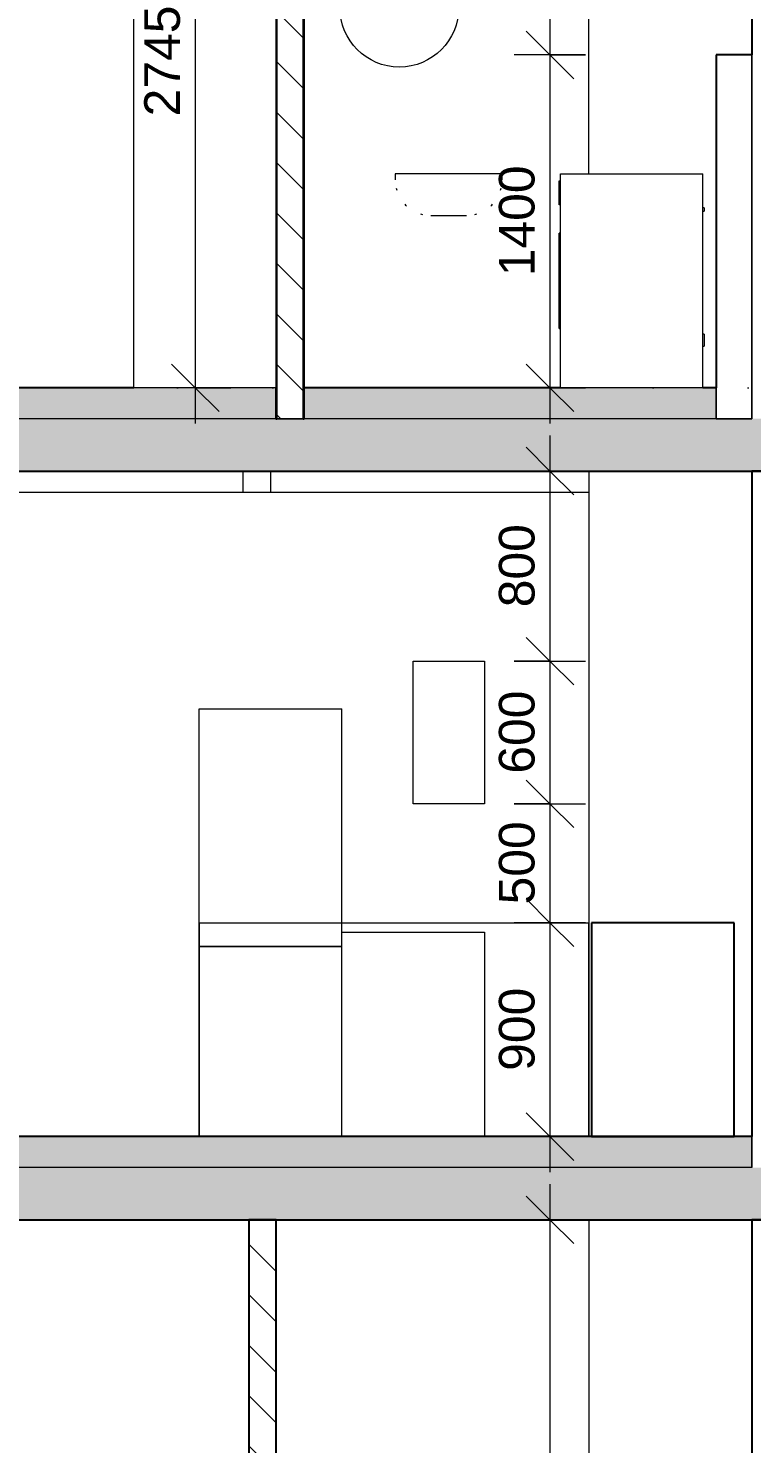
# Model space of a CAD drawing. Header units: millimetres. Extents: x -7743 to 191930, y -8645 to 72638.
# Drawn here: x 45729 to 48772, y 2908 to 8862 of the extents above; entities that cross this region are included whole.
import ezdxf

# ---------------------------------------------------------------- set-up
doc = ezdxf.new("R2010")
doc.units = ezdxf.units.MM
doc.linetypes.add('HA_Dot-S4mm', pattern=[400, 0, -400])
for name, color, linetype, lineweight in [('A-____-____-DIMS', 9, 'Continuous', 5), ('A-____-____-DIMS-100', 9, 'Continuous', 5), ('A-CLNG-____-IDEN', 9, 'Continuous', 9), ('A-FLOR-____-MCUT', 9, 'Continuous', 25), ('A-FLOR-____-PATT', 9, 'Continuous', 25), ('A-FLOR-LEVL-OTLN', 9, 'Continuous', 9), ('A-GENM-____-OTLN', 9, 'Continuous', 9), ('A-WALL-____-MCUT', 9, 'Continuous', 25), ('A-WALL-____-PATT', 9, 'Continuous', 25), ('E-ELEC-FIXT-OTLN', 9, 'Continuous', 9), ('I-FURN-____-OTLN', 9, 'Continuous', 9), ('I-WALL-____-MCUT', 9, 'Continuous', 25), ('I-WALL-____-OTLN', 9, 'Continuous', 9), ('P-SANR-FIXT-OTLN', 9, 'Continuous', 9), ('Q-CASE-____-MCUT', 9, 'Continuous', 25), ('Q-CASE-____-OTLN', 9, 'Continuous', 9), ('Q-SPCQ-____-OTLN', 9, 'Continuous', 9), ('S-COLS-____-MCUT', 9, 'Continuous', 25)]:
    doc.layers.add(name, color=color, linetype=linetype, lineweight=lineweight)
doc.styles.add('Arial', font='arial.ttf', dxfattribs={"height": 150})
doc.dimstyles.new('Inner_Dimensions', dxfattribs={"dimscale": 304.8, "dimtxt": 153.03891, "dimasz": 0.656168, "dimexe": 0.492126, "dimexo": 0.0625, "dimgap": 0.065617, "dimtad": 1, "dimdec": 0, "dimzin": 0, "dimdsep": 46, "dimtxsty": 'Arial', "dimblk1": 'OBLIQUE', "dimblk2": 'OBLIQUE', "dimsah": 1, "dimcen": 0.09, "dimdle": 0.492126, "dimazin": 0, "dimtfac": 1, "dimtdec": 4, "dimtix": 1, "dimtmove": 0, "dimatfit": 3, "dimfxl": 0.492126, "dimfxlon": 1, "dimtvp": 1, "dimtolj": 1, "dimtzin": 0, "dimlwd": 9, "dimlwe": 9, "dimarcsym": 2})
pattern_1 = [(135, (809.75, 1865.4), (-106.066, -106.066), [])]

# ---------------------------------------------------------------- blocks, each defined once
blk = doc.blocks.new('ABMV_WashBasin_Generic - 450x300-2226370-ŘEZ 1-1 OBJEKT A')
at = {"layer": 'P-SANR-FIXT-OTLN', "color": 250}
for p, q in [((5285, 900), (5285, 875)), ((5435, 900), (5285, 900)), ((5585, 900), (5435, 900)), ((5735, 900), (5585, 900)), ((5735, 875), (5735, 900)), ((5435, 725), (5585, 725))]:
    blk.add_line(p, q, dxfattribs=at)
for centre, start, end in [((5435, 875), 193.32484, 196.67516), ((5585, 875), 343.32485, 346.67516), ((5435, 875), 223.32485, 226.67516), ((5435, 875), 253.31046, 256.7041), ((5585, 875), 283.2959, 286.68955), ((5585, 875), 313.32484, 316.67516)]:
    blk.add_arc(centre, 150, start, end, dxfattribs=at)
blk = doc.blocks.new('Casework 8 - Casework 6-1435526-ŘEZ 1-1 OBJEKT A')
at = {"layer": 'Q-CASE-____-MCUT', "color": 10}
for p, q in [((6650.9, 5100), (6050.9, 5100)), ((6050.9, 5100), (6050.9, 4200)), ((6650.9, 4200), (6650.9, 5100)), ((6050.9, 4200), (6650.9, 4200))]:
    blk.add_line(p, q, dxfattribs=at)
at = {"layer": 'Q-CASE-____-OTLN', "color": 250}
for p, q in [((4400.9, 5100), (6040, 5100)), ((4400.9, 5100), (4400.9, 4200)), ((6040, 4200), (6040, 5100))]:
    blk.add_line(p, q, dxfattribs=at)
blk = doc.blocks.new('Kuchyňská_linka_myčka_ADNS - Myčka-1435726-ŘEZ 1-1 OBJEKT A')
at = {"layer": 'Q-SPCQ-____-OTLN', "color": 250}
for p, q in [((5300.9, 6200), (5600.9, 6200)), ((5300.9, 5600), (5300.9, 6200)), ((5600.9, 6200), (5600.9, 5600)), ((5600.9, 5600), (5300.9, 5600)), ((5000.9, 5060), (5600.9, 5060)), ((5000.9, 4200), (5000.9, 5060)), ((5600.9, 5060), (5600.9, 4200))]:
    blk.add_line(p, q, dxfattribs=at)
blk = doc.blocks.new('Lednice_Mraznička_ADNS - Lednice 600x600x1800-1435730-ŘEZ 1-1 OBJEKT A')
at = {"layer": 'Q-SPCQ-____-OTLN', "color": 250}
for p, q in [((4400.9, 6000), (5000.9, 6000)), ((4400.9, 5000), (4400.9, 6000)), ((5000.9, 5000), (5000.9, 6000)), ((5000.9, 5000), (4400.9, 5000)), ((4400.9, 5000), (5000.9, 5000)), ((4400.9, 4200), (4400.9, 5000)), ((5000.9, 4200), (5000.9, 5000))]:
    blk.add_line(p, q, dxfattribs=at)
blk = doc.blocks.new('NAB_Šatní_skříň_ADNS - 600x2000xšířka-1487609-ŘEZ 1-1 OBJEKT A')
at = {"layer": 'I-FURN-____-OTLN', "color": 250}
for p, q in [((4125, 9350), (4725, 9350)), ((4125, 7350), (4125, 9350)), ((4725, 7350), (4725, 9350)), ((4725, 7350), (4125, 7350))]:
    blk.add_line(p, q, dxfattribs=at)
blk = doc.blocks.new('HA_GM_Tiling_LineBased - Generic Tiles-2152989-ŘEZ 1-1 OBJEKT A')
at = {"layer": 'A-GENM-____-OTLN', "color": 250}
blk.add_line((6040, 8250), (6040, 9650), dxfattribs=at)
blk = doc.blocks.new('R_bathroom_washing_machine - 600x600x900-1435724-ŘEZ 1-1 OBJEKT A')
at = {"layer": 'E-ELEC-FIXT-OTLN', "color": 250}
for p, q in [((5915, 8120), (5915, 8220)), ((5915, 8220), (5920, 8220)), ((5920, 8250), (6520, 8250)), ((5920, 7350), (5920, 8250)), ((6520, 7350), (6520, 8250)), ((5920, 8120), (5915, 8120)), ((6525, 8107.5), (6520, 8107.5)), ((6525, 8107.5), (6525, 8092.5)), ((6525, 8106.5), (6525, 8107.5)), ((6520, 8092.5), (6525, 8092.5)), ((6525, 8092.5), (6525, 8093.5)), ((5920, 8000), (5915, 8000)), ((5915, 7600), (5915, 8000)), ((5915, 7600), (5920, 7600)), ((6525, 7575), (6520, 7575)), ((6525, 7575), (6525, 7525)), ((6525, 7574.1), (6525, 7575)), ((6520, 7525), (6525, 7525)), ((6525, 7525), (6525, 7525.9)), ((6520, 7350), (5920, 7350))]:
    blk.add_line(p, q, dxfattribs=at)
blk = doc.blocks.new('185-01_OBJEKT A_Central_rvt-2-ŘEZ 1-1 OBJEKT A')
at = {"layer": 'A-FLOR-____-PATT', "lineweight": 5}
h = blk.add_hatch(color=7, dxfattribs=at)
h.paths.add_polyline_path([(6575, 7220), (6575, 7350), (4840, 7350), (4840, 7220), (6466.8, 7220)])
h.paths.add_polyline_path([(2091.1, 7220), (4725, 7220), (4725, 7350), (1605, 7350), (1605, 7220)])
h.paths.add_polyline_path([(11620.1, 7220), (11620.1, 7350), (8725, 7350), (8725, 7220), (11389.4, 7220)])
h.paths.add_polyline_path([(8610, 7220), (8610, 7350), (6975, 7350), (6975, 7220), (7560.7, 7220)])
at = {"layer": 'A-FLOR-____-PATT', "lineweight": 9}
for points in [[(1855, 7000), (11910, 7000), (11910, 7220), (1605, 7220), (1605, 7130), (1855, 7130)], [(11550, 3850), (11910, 3850), (11910, 4070), (410, 4070), (410, 3980), (736.7, 3980), (736.7, 3850), (9748.5, 3850)]]:
    blk.add_hatch(color=254, dxfattribs=at).paths.add_polyline_path(points)
at = {"layer": 'A-FLOR-____-PATT', "lineweight": 5}
h = blk.add_hatch(color=7, dxfattribs=at)
h.paths.add_polyline_path([(9748.5, 4070), (11910, 4070), (11910, 4200), (8725, 4200), (8725, 4070)])
h.paths.add_polyline_path([(410, 4070), (6725, 4070), (6725, 4200), (410, 4200)])
h.paths.add_polyline_path([(8475, 4070), (8475, 4200), (6975, 4200), (6975, 4070), (7560.7, 4070)])
at = {"layer": 'A-WALL-____-PATT', "lineweight": 5}
h = blk.add_hatch(dxfattribs=at)
h.set_pattern_fill('FP_18', color=50, style=0, pattern_type=2)
h.set_pattern_definition(pattern_1)
h.paths.add_polyline_path([(4840, 7220), (4840, 9970), (4725, 9970), (4725, 7220)])
h.paths.add_polyline_path([(4725, 10220), (4840, 10220), (4840, 12773.5), (4725, 12773.5), (4725, 12450.6)])
h.paths.add_polyline_path([(4840, 13023.5), (4840, 13055.9), (4725, 13126), (4725, 13023.5)])
h = blk.add_hatch(dxfattribs=at)
h.set_pattern_fill('FP_18', color=50, style=0, pattern_type=2)
h.set_pattern_definition(pattern_1)
h.paths.add_polyline_path([(4725, -130), (4725, 3850), (4610, 3850), (4610, -130)])
at = {"layer": 'A-FLOR-____-MCUT', "color": 10}
for p, q in [((4125, 7350), (1605, 7350)), ((5919.8, 7350), (4840, 7350)), ((6575, 7350), (6520, 7350)), ((1855, 7000), (8475, 7000)), ((6725, 4200), (410, 4200)), ((736.7, 3850), (11550, 3850))]:
    blk.add_line(p, q, dxfattribs=at)
at = {"layer": 'A-FLOR-____-MCUT', "color": 250, "lineweight": 9}
for p, q in [((4725, 7220), (4725, 7350)), ((4840, 7350), (4840, 7220)), ((6575, 7220), (6575, 7350)), ((4725, 7220), (1605, 7220)), ((4840, 7220), (4725, 7220)), ((6575, 7220), (4840, 7220)), ((6725, 7220), (6575, 7220)), ((6725, 4070), (6725, 4200)), ((6725, 4070), (410, 4070))]:
    blk.add_line(p, q, dxfattribs=at)
at = {"layer": 'A-WALL-____-MCUT', "color": 250, "lineweight": 9}
for p, q in [((6725, 8750), (6725, 7350)), ((6725, 7350), (6725, 8750)), ((4725, 7350), (4725, 7220)), ((4840, 7220), (4840, 7350)), ((6575, 7350), (6575, 7220)), ((6725, 7350), (6725, 7220)), ((6725, 7220), (6725, 7350)), ((4725, 7220), (4840, 7220)), ((6575, 7220), (6725, 7220)), ((6725, 4200), (6725, 4070))]:
    blk.add_line(p, q, dxfattribs=at)
at = {"layer": 'I-WALL-____-MCUT', "color": 10}
for p, q in [((6725, 11804.5), (6725, 8750)), ((4840, 7350), (4840, 9970)), ((6575, 8750), (6575, 7350)), ((6725, 8750), (6575, 8750)), ((6725, 7000), (6725, 4200)), ((6975, 7000), (6725, 7000)), ((4725, 3850), (4610, 3850)), ((4610, 3850), (4610, 0)), ((4725, 0), (4725, 3850)), ((6975, 3850), (6725, 3850)), ((6725, 3850), (6725, 0))]:
    blk.add_line(p, q, dxfattribs=at)
at = {"layer": 'I-WALL-____-OTLN', "color": 250}
for p, q in [((4585, 6910), (4585, 7000)), ((4700, 7000), (4700, 6910)), ((6040, 7000), (6040, 4200)), ((6040, 6910), (1855, 6910)), ((6040, 3850), (6040, 2652))]:
    blk.add_line(p, q, dxfattribs=at)
at = {"layer": 'S-COLS-____-MCUT', "color": 10}
for p, q in [((4842.5, 7220), (4842.5, 13070)), ((4726.9, 7220), (4726.9, 9970)), ((4838.1, 9970), (4838.1, 7220)), ((4722.5, 7350), (4722.5, 7220)), ((4722.5, 7220), (4726.9, 7220)), ((4838.1, 7220), (4842.5, 7220))]:
    blk.add_line(p, q, dxfattribs=at)
at = {"layer": 'A-GENM-____-OTLN', "color": 250, "lineweight": 9}
blk.add_blockref('HA_GM_Tiling_LineBased - Generic Tiles-2152989-ŘEZ 1-1 OBJEKT A', (0, 0), dxfattribs=at)
at = {"layer": 'E-ELEC-FIXT-OTLN', "color": 250, "lineweight": 9}
blk.add_blockref('R_bathroom_washing_machine - 600x600x900-1435724-ŘEZ 1-1 OBJEKT A', (0, 0), dxfattribs=at)
at = {"layer": 'I-FURN-____-OTLN', "color": 250, "lineweight": 9}
blk.add_blockref('NAB_Šatní_skříň_ADNS - 600x2000xšířka-1487609-ŘEZ 1-1 OBJEKT A', (0, 0), dxfattribs=at)
at = {"layer": 'P-SANR-FIXT-OTLN', "color": 250, "lineweight": 9}
blk.add_blockref('ABMV_WashBasin_Generic - 450x300-2226370-ŘEZ 1-1 OBJEKT A', (-60, 7350), dxfattribs=at)
at = {"layer": 'Q-CASE-____-OTLN', "color": 250, "lineweight": 9}
blk.add_blockref('Casework 8 - Casework 6-1435526-ŘEZ 1-1 OBJEKT A', (0, 0), dxfattribs=at)
at = {"layer": 'Q-SPCQ-____-OTLN', "color": 250, "lineweight": 9}
for name in ['Kuchyňská_linka_myčka_ADNS - Myčka-1435726-ŘEZ 1-1 OBJEKT A', 'Lednice_Mraznička_ADNS - Lednice 600x600x1800-1435730-ŘEZ 1-1 OBJEKT A']:
    blk.add_blockref(name, (0, 0), dxfattribs=at)
blk = doc.blocks.new('DIMBLOCK99-ŘEZ 1-1 OBJEKT A')
at = {"layer": 'A-____-____-DIMS-100', "lineweight": 9}
for p, q in [((47923.5, 4000), (47923.5, 1400)), ((47923.5, 3850), (47823.5, 3950)), ((48073.5, 3850), (47773.5, 3850)), ((47923.5, 3850), (48023.5, 3750)), ((47923.5, 3850), (48073.5, 3850)), ((47923.5, 1400), (47823.5, 1500)), ((48073.5, 1400), (47773.5, 1400)), ((47923.5, 1400), (48023.5, 1300)), ((47923.5, 1400), (48073.5, 1400))]:
    blk.add_line(p, q, dxfattribs=at)
at = {"layer": 'A-____-____-DIMS-100', "color": 0, "lineweight": 9, "insert": (47708.8, 2394.3), "char_height": 150, "width": 553.765, "attachment_point": 1, "rotation": 90, "line_spacing_factor": 0.941778, "style": 'Arial'}
blk.add_mtext('2450', dxfattribs=at)
blk = doc.blocks.new('_Oblique')
at = {"color": 0, "linetype": 'ByBlock', "lineweight": -2}
blk.add_line((-0.5, -0.5), (0.5, 0.5), dxfattribs=at)
blk = doc.blocks.new('DIMBLOCK101-ŘEZ 1-1 OBJEKT A')
at = {"layer": 'A-____-____-DIMS-100', "lineweight": 9}
for p, q in [((47923.5, 7150), (47923.5, 6200)), ((47923.5, 7000), (47823.5, 7100)), ((48073.5, 7000), (47773.5, 7000)), ((47923.5, 7000), (48023.5, 6900)), ((47923.5, 7000), (48073.5, 7000)), ((47923.5, 6200), (47823.5, 6300)), ((47773.5, 6200), (48073.5, 6200)), ((47923.5, 6200), (47773.5, 6200)), ((47923.5, 6200), (48023.5, 6100))]:
    blk.add_line(p, q, dxfattribs=at)
at = {"layer": 'A-____-____-DIMS-100', "color": 0, "lineweight": 9, "insert": (47708.8, 6426.9), "char_height": 150, "width": 415.324, "attachment_point": 1, "rotation": 90, "line_spacing_factor": 0.941778, "style": 'Arial'}
blk.add_mtext('800', dxfattribs=at)
blk = doc.blocks.new('DIMBLOCK102-ŘEZ 1-1 OBJEKT A')
at = {"layer": 'A-____-____-DIMS-100', "lineweight": 9}
for p, q in [((47923.5, 6200), (47823.5, 6300)), ((47773.5, 6200), (48073.5, 6200)), ((47923.5, 6200), (47773.5, 6200)), ((47923.5, 6200), (47923.5, 5600)), ((47923.5, 6200), (48023.5, 6100)), ((47923.5, 5600), (47823.5, 5700)), ((47773.5, 5600), (48073.5, 5600)), ((47923.5, 5600), (47773.5, 5600)), ((47923.5, 5600), (48023.5, 5500))]:
    blk.add_line(p, q, dxfattribs=at)
at = {"layer": 'A-____-____-DIMS-100', "color": 0, "lineweight": 9, "insert": (47708.8, 5726.9), "char_height": 150, "width": 415.324, "attachment_point": 1, "rotation": 90, "line_spacing_factor": 0.941778, "style": 'Arial'}
blk.add_mtext('600', dxfattribs=at)
blk = doc.blocks.new('DIMBLOCK103-ŘEZ 1-1 OBJEKT A')
at = {"layer": 'A-____-____-DIMS-100', "lineweight": 9}
for p, q in [((47923.5, 5600), (47823.5, 5700)), ((47773.5, 5600), (48073.5, 5600)), ((47923.5, 5600), (47773.5, 5600)), ((47923.5, 5600), (47923.5, 5100)), ((47923.5, 5600), (48023.5, 5500)), ((47923.5, 5100), (47823.5, 5200)), ((48073.5, 5100), (47773.5, 5100)), ((47923.5, 5100), (48023.5, 5000)), ((47923.5, 5100), (48073.5, 5100))]:
    blk.add_line(p, q, dxfattribs=at)
at = {"layer": 'A-____-____-DIMS-100', "color": 0, "lineweight": 9, "insert": (47708.8, 5176.9), "char_height": 150, "width": 415.324, "attachment_point": 1, "rotation": 90, "line_spacing_factor": 0.941778, "style": 'Arial'}
blk.add_mtext('500', dxfattribs=at)
blk = doc.blocks.new('DIMBLOCK104-ŘEZ 1-1 OBJEKT A')
at = {"layer": 'A-____-____-DIMS-100', "lineweight": 9}
for p, q in [((47923.5, 5100), (47823.5, 5200)), ((48073.5, 5100), (47773.5, 5100)), ((47923.5, 5100), (47923.5, 4050)), ((47923.5, 5100), (48023.5, 5000)), ((47923.5, 5100), (48073.5, 5100)), ((47923.5, 4200), (47823.5, 4300)), ((48073.5, 4200), (47773.5, 4200)), ((47923.5, 4200), (48023.5, 4100)), ((47923.5, 4200), (48073.5, 4200))]:
    blk.add_line(p, q, dxfattribs=at)
at = {"layer": 'A-____-____-DIMS-100', "color": 0, "lineweight": 9, "insert": (47708.8, 4476.9), "char_height": 150, "width": 415.324, "attachment_point": 1, "rotation": 90, "line_spacing_factor": 0.941778, "style": 'Arial'}
blk.add_mtext('900', dxfattribs=at)
blk = doc.blocks.new('DIMBLOCK105-ŘEZ 1-1 OBJEKT A')
at = {"layer": 'A-____-____-DIMS-100', "lineweight": 9}
for p, q in [((47923.5, 9800), (47923.5, 8750)), ((47923.5, 9650), (47823.5, 9750)), ((48073.5, 9650), (47773.5, 9650)), ((47923.5, 9650), (48023.5, 9550)), ((47923.5, 9650), (48073.5, 9650)), ((47923.5, 8750), (47823.5, 8850)), ((48073.5, 8750), (47773.5, 8750)), ((47923.5, 8750), (48023.5, 8650)), ((47923.5, 8750), (48073.5, 8750))]:
    blk.add_line(p, q, dxfattribs=at)
at = {"layer": 'A-____-____-DIMS-100', "color": 0, "lineweight": 9, "insert": (47708.8, 9026.9), "char_height": 150, "width": 415.324, "attachment_point": 1, "rotation": 90, "line_spacing_factor": 0.941778, "style": 'Arial'}
blk.add_mtext('900', dxfattribs=at)
blk = doc.blocks.new('DIMBLOCK106-ŘEZ 1-1 OBJEKT A')
at = {"layer": 'A-____-____-DIMS-100', "lineweight": 9}
for p, q in [((47923.5, 8750), (47823.5, 8850)), ((48073.5, 8750), (47773.5, 8750)), ((47923.5, 8750), (47923.5, 7200)), ((47923.5, 8750), (48023.5, 8650)), ((47923.5, 8750), (48073.5, 8750)), ((47923.5, 7350), (47823.5, 7450)), ((48073.5, 7350), (47773.5, 7350)), ((47923.5, 7350), (48023.5, 7250)), ((47923.5, 7350), (48073.5, 7350))]:
    blk.add_line(p, q, dxfattribs=at)
at = {"layer": 'A-____-____-DIMS-100', "color": 0, "lineweight": 9, "insert": (47708.8, 7819.3), "char_height": 150, "width": 553.765, "attachment_point": 1, "rotation": 90, "line_spacing_factor": 0.941778, "style": 'Arial'}
blk.add_mtext('1400', dxfattribs=at)
blk = doc.blocks.new('HA_Tag_Ceiling - Group _ Type Mark-1822524-ŘEZ 1-1 OBJEKT A')
at = {"layer": 'A-CLNG-____-IDEN'}
blk.add_line((7475, 6111.9), (7490.1, 6197.4), dxfattribs=at)
blk.add_circle((7725, 6111.9), 250, dxfattribs=at)
blk = doc.blocks.new('DIMBLOCK114-ŘEZ 1-1 OBJEKT A')
at = {"layer": 'A-____-____-DIMS-100', "lineweight": 9}
for p, q in [((46431.4, 10245), (46431.4, 7200)), ((46431.4, 10095), (46331.4, 10195)), ((46581.4, 10095), (46281.4, 10095)), ((46431.4, 10095), (46531.4, 9995)), ((46431.4, 10095), (46581.4, 10095)), ((46431.4, 7350), (46331.4, 7450)), ((46581.4, 7350), (46281.4, 7350)), ((46431.4, 7350), (46531.4, 7250)), ((46431.4, 7350), (46581.4, 7350))]:
    blk.add_line(p, q, dxfattribs=at)
at = {"layer": 'A-____-____-DIMS-100', "color": 0, "lineweight": 9, "insert": (46216.7, 8491.8), "char_height": 150, "width": 553.765, "attachment_point": 1, "rotation": 90, "line_spacing_factor": 0.941778, "style": 'Arial'}
blk.add_mtext('2745', dxfattribs=at)

msp = doc.modelspace()

# ---------------------------------------------------------------- linework, layer by layer
at = {"layer": 'A-FLOR-LEVL-OTLN', "linetype": 'HA_Dot-S4mm', "lineweight": 5}
for p, q in [((36754.8, 7350), (57715.4, 7350)), ((36754.8, 4200), (57715.4, 4200))]:
    msp.add_line(p, q, dxfattribs=at)

# ---------------------------------------------------------------- block references
at = {"lineweight": 5}
msp.add_blockref('185-01_OBJEKT A_Central_rvt-2-ŘEZ 1-1 OBJEKT A', (42047.5, 0), dxfattribs=at)
at = {"layer": 'A-CLNG-____-IDEN'}
msp.add_blockref('HA_Tag_Ceiling - Group _ Type Mark-1822524-ŘEZ 1-1 OBJEKT A', (39565, 2837.5), dxfattribs=at)

# ---------------------------------------------------------------- dimensions: what is measured, and where the dimension line sits
at = {"layer": 'A-____-____-DIMS', "lineweight": 9}
for base, p1, p2, override, picture, middle in [((46431.4, 7350), (46581.4, 10095), (46581.4, 7350), {"dimpost": '<>', "dimfxl": 2745}, 'DIMBLOCK114-ŘEZ 1-1 OBJEKT A', (46334.8, 8722.5)), ((47923.5, 8750), (48073.5, 9650), (48073.5, 8750), {"dimpost": '<>', "dimfxl": 900}, 'DIMBLOCK105-ŘEZ 1-1 OBJEKT A', (47826.9, 9200)), ((47923.5, 7350), (48073.5, 8750), (48073.5, 7350), {"dimpost": '<>', "dimfxl": 1400}, 'DIMBLOCK106-ŘEZ 1-1 OBJEKT A', (47826.9, 8050)), ((47923.5, 6200), (48073.5, 7000), (47773.5, 6200), {"dimpost": '<>', "dimfxl": 854.400375}, 'DIMBLOCK101-ŘEZ 1-1 OBJEKT A', (47826.9, 6600)), ((47923.5, 5600), (47773.5, 6200), (47773.5, 5600), {"dimpost": '<>', "dimfxl": 600}, 'DIMBLOCK102-ŘEZ 1-1 OBJEKT A', (47826.9, 5900)), ((47923.5, 5100), (47773.5, 5600), (48073.5, 5100), {"dimpost": '<>', "dimfxl": 583.095189}, 'DIMBLOCK103-ŘEZ 1-1 OBJEKT A', (47826.9, 5350)), ((47923.5, 4200), (48073.5, 5100), (48073.5, 4200), {"dimpost": '<>', "dimfxl": 900}, 'DIMBLOCK104-ŘEZ 1-1 OBJEKT A', (47826.9, 4650)), ((47923.5, 1400), (48073.5, 3850), (48073.5, 1400), {"dimpost": '<>', "dimfxl": 2450}, 'DIMBLOCK99-ŘEZ 1-1 OBJEKT A', (47826.9, 2625))]:
    dim = msp.add_linear_dim(base=base, p1=p1, p2=p2, angle=90, dimstyle='Inner_Dimensions', override=override, dxfattribs=at)
    dim.commit()
    dim.dimension.update_dxf_attribs({"geometry": picture, "text_midpoint": middle})

doc.saveas('drawing.dxf')
